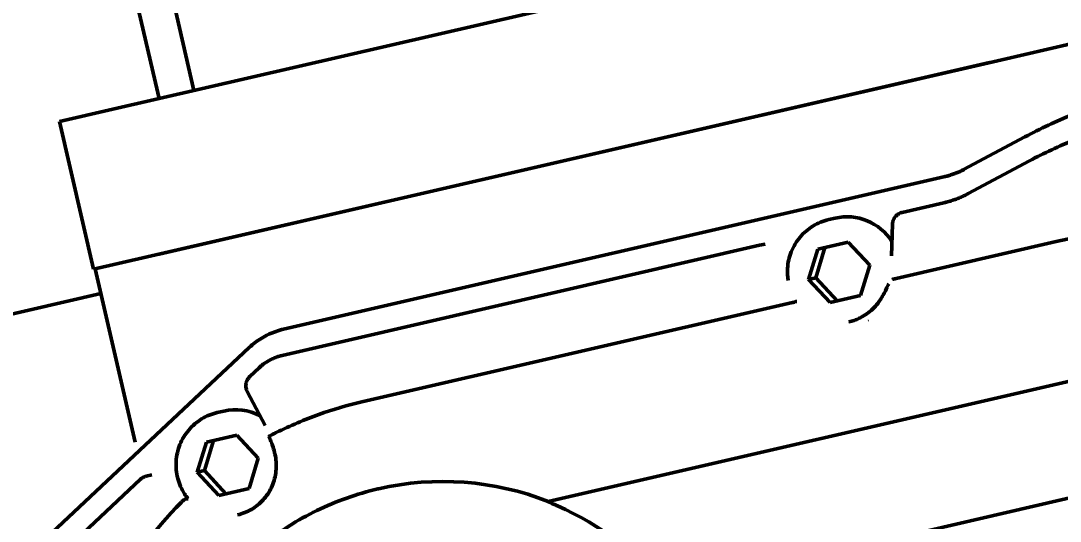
# Model space of a CAD drawing. Header units: inches. Extents: x 11 to 1621, y 11 to 1332.
# Drawn here: x 1264.19 to 1267.427, y 304.875 to 306.435 of the extents above; entities that cross this region are included whole.
import ezdxf

# ---------------------------------------------------------------- set-up
doc = ezdxf.new("R2010")
doc.units = ezdxf.units.IN
doc.header["$LTSCALE"] = 48
doc.header["$MEASUREMENT"] = 0
doc.layers.add('Dimension (ANSI)', color=7, linetype='Continuous', lineweight=25)
doc.layers.add('Visible (ANSI)', color=7, linetype='Continuous', lineweight=50)
doc.styles.add('Dimension Text', font='tahoma.ttf')
doc.dimstyles.new('ELC FT', dxfattribs={"dimscale": 48, "dimtxt": 0.12, "dimasz": 0.098425, "dimexe": 0.05, "dimexo": 0.1, "dimgap": 0.031496, "dimtad": 1, "dimdec": 5, "dimzin": 3, "dimdsep": 46, "dimlunit": 4, "dimtxsty": 'Dimension Text', "dimcen": 0.09, "dimdle": 0.5, "dimclrd": 5, "dimclre": 5, "dimclrt": 256, "dimadec": 1, "dimazin": 3, "dimtfac": 0.833333, "dimtofl": 0, "dimtmove": 0, "dimatfit": 3, "dimfxl": 0, "dimfrac": 2, "dimtolj": 1, "dimtzin": 0, "dimlwd": 25, "dimlwe": 25, "dimarcsym": 0})

# ---------------------------------------------------------------- blocks, each defined once
blk = doc.blocks.new('*D39')
at = {"layer": 'Defpoints', "color": 0, "linetype": 'Continuous', "transparency": 16777216}
for p in [(1445.072, 324.1902), (1247.197, 313.6302), (1445.072, 253.6927)]:
    blk.add_point(p, dxfattribs=at)
at = {"layer": 'Dimension (ANSI)', "color": 5, "linetype": 'Continuous', "lineweight": 25, "transparency": 16777216}
for p, q in [((1445.072, 319.3902), (1445.072, 251.2927)), ((1247.197, 308.8302), (1247.197, 251.2927)), ((1251.9214, 253.6927), (1440.3476, 253.6927))]:
    blk.add_line(p, q, dxfattribs=at)
at = {"layer": 'Dimension (ANSI)', "color": 5, "linetype": 'Continuous', "transparency": 16777216}
for points in [[(1251.9214, 254.4801), (1251.9214, 252.9053), (1247.197, 253.6927)], [(1440.3476, 254.4801), (1440.3476, 252.9053), (1445.072, 253.6927)]]:
    blk.add_solid(points, dxfattribs=at)
at = {"layer": 'Dimension (ANSI)', "linetype": 'Continuous', "lineweight": 25, "transparency": 16777216, "insert": (1346.1345, 258.8408), "char_height": 5.76, "attachment_point": 5, "style": 'Dimension Text'}
blk.add_mtext('\\A1;16\'-5 7/8"', dxfattribs=at)

msp = doc.modelspace()

# ---------------------------------------------------------------- linework, layer by layer
at = {"layer": 'Visible (ANSI)'}
for p, q in [((1264.620332, 306.192399), (1264.460918, 306.882897)), ((1264.569487, 306.907963), (1264.728901, 306.217464)), ((1264.476543, 306.159203), (1267.138842, 306.773843)), ((1267.460318, 306.363193), (1267.245118, 306.313511)), ((1267.245118, 306.313511), (1264.582819, 305.69887)), ((1264.620852, 305.707651), (1267.207086, 306.30473)), ((1264.476543, 306.159203), (1264.309774, 306.120701)), ((1264.309774, 306.120701), (1264.41605, 305.660369)), ((1267.126297, 305.971083), (1267.316952, 306.072983)), ((1267.140562, 305.896318), (1267.331216, 305.998219)), ((1267.069126, 305.949634), (1265.008292, 305.473853)), ((1267.064307, 305.86771), (1266.934935, 305.837842)), ((1266.705943, 305.81528), (1266.725972, 305.819904)), ((1266.901368, 305.702183), (1266.904602, 305.80085)), ((1266.490236, 305.735175), (1265.003472, 305.391929)), ((1266.507761, 305.739221), (1266.490236, 305.735175)), ((1266.671862, 305.723166), (1266.643496, 305.629139)), ((1266.694394, 305.728368), (1266.666028, 305.63434)), ((1266.766941, 305.745116), (1266.671862, 305.723166)), ((1266.833655, 305.67304), (1266.766941, 305.745116)), ((1266.915723, 305.631379), (1267.414532, 305.746538)), ((1264.582819, 305.69887), (1264.41605, 305.660369)), ((1264.54533, 305.121742), (1264.420729, 305.661449)), ((1266.805289, 305.579013), (1266.833655, 305.67304)), ((1266.666028, 305.63434), (1266.643496, 305.629139)), ((1266.643496, 305.629139), (1266.71021, 305.557062)), ((1266.666028, 305.63434), (1266.732742, 305.562264)), ((1264.438442, 305.584727), (1263.321531, 305.326868)), ((1266.593004, 305.556873), (1265.252066, 305.247293)), ((1266.71021, 305.557062), (1266.805289, 305.579013)), ((1265.832434, 304.936819), (1268.316773, 305.510374)), ((1264.26956, 304.823196), (1264.901177, 305.416606)), ((1264.902944, 305.326427), (1264.932017, 305.353741)), ((1264.950826, 305.173988), (1264.895143, 305.279255)), ((1264.821722, 305.21865), (1264.801694, 305.214026)), ((1268.656006, 305.225041), (1266.204423, 304.659049)), ((1264.76761, 305.121914), (1264.862692, 305.143866)), ((1264.862692, 305.143866), (1264.929408, 305.071787)), ((1264.739244, 305.027885), (1264.76761, 305.121914)), ((1264.761776, 305.033086), (1264.790142, 305.127116)), ((1264.929408, 305.071787), (1264.901041, 304.977758)), ((1264.300401, 304.760331), (1264.561961, 305.00607)), ((1264.579926, 305.015668), (1264.597451, 305.019714)), ((1264.739244, 305.027885), (1264.761776, 305.033086)), ((1264.805959, 304.955806), (1264.739244, 305.027885)), ((1264.828491, 304.961008), (1264.761776, 305.033086)), ((1264.901041, 304.977758), (1264.805959, 304.955806)), ((1265.304046, 304.976454), (1265.301543, 304.975876))]:
    msp.add_line(p, q, dxfattribs=at)
for centre, major_axis, start_param, end_param in [((1266.763611, 305.656869), (-0.037639, 0.163034), 5.05902579, 6.28318531), ((1267.724504, 304.403902), (-0.309972, 1.342636), 5.46154552, 6.28318531), ((1266.733568, 305.649933), (0.035425, -0.153444), 0, 0.00002405), ((1266.763611, 305.656869), (0.037639, -0.163034), 0.17342022, 0.17348712), ((1264.859361, 305.055616), (-0.037639, 0.163034), 5.58262456, 6.28318531), ((1265.507742, 304.09415), (-0.203696, 0.882304), 5.68451725, 6.28318531), ((1265.517756, 304.096462), (-0.26569, 1.150831), 0.55627507, 0.87303261), ((1265.505239, 304.093572), (-0.203696, 0.882304), 5.16218584, 5.64696599)]:
    msp.add_ellipse(centre, major_axis=major_axis, ratio=0.99144486, start_param=start_param, end_param=end_param, dxfattribs=at)
for points, knots in [([(1267.698706, 306.216201), (1267.672148, 306.21007), (1267.645753, 306.203237), (1267.593357, 306.188187), (1267.567358, 306.179971), (1267.515827, 306.162175), (1267.490295, 306.152597), (1267.439769, 306.132104), (1267.414774, 306.121191), (1267.365392, 306.098058), (1267.341004, 306.085838), (1267.316952, 306.072983)], [4.712388982, 4.712388982, 4.712388982, 4.712388982, 4.764748859, 4.764748859, 4.817108737, 4.817108737, 4.869468614, 4.869468614, 4.921828491, 4.921828491, 4.974188368, 4.974188368, 4.974188368, 4.974188368]), ([(1267.693887, 306.134277), (1267.668657, 306.128452), (1267.64358, 306.121961), (1267.593804, 306.107664), (1267.569105, 306.099858), (1267.520149, 306.082952), (1267.495894, 306.073852), (1267.447893, 306.054384), (1267.424148, 306.044016), (1267.377235, 306.02204), (1267.354066, 306.010431), (1267.331216, 305.998219)], [4.712388983, 4.712388983, 4.712388983, 4.712388983, 4.76474886, 4.76474886, 4.817108737, 4.817108737, 4.869468614, 4.869468614, 4.921828491, 4.921828491, 4.974188368, 4.974188368, 4.974188368, 4.974188368]), ([(1267.069126, 305.949634), (1267.073103, 305.950552), (1267.077056, 305.951576), (1267.084902, 305.953829), (1267.088796, 305.95506), (1267.096513, 305.957725), (1267.100336, 305.959159), (1267.107903, 305.962228), (1267.111646, 305.963863), (1267.119042, 305.967327), (1267.122695, 305.969157), (1267.126297, 305.971083)], [1.570796327, 1.570796327, 1.570796327, 1.570796327, 1.623156204, 1.623156204, 1.675516082, 1.675516082, 1.727875959, 1.727875959, 1.780235837, 1.780235837, 1.832595715, 1.832595715, 1.832595715, 1.832595715]), ([(1267.064307, 305.86771), (1267.069611, 305.868935), (1267.074884, 305.8703), (1267.085349, 305.873306), (1267.090542, 305.874947), (1267.100835, 305.878501), (1267.105935, 305.880415), (1267.116028, 305.884508), (1267.121021, 305.886688), (1267.130885, 305.891309), (1267.135757, 305.89375), (1267.140562, 305.896318)], [1.570796327, 1.570796327, 1.570796327, 1.570796327, 1.623156204, 1.623156204, 1.675516082, 1.675516082, 1.727875959, 1.727875959, 1.780235837, 1.780235837, 1.832595715, 1.832595715, 1.832595715, 1.832595715]), ([(1266.705943, 305.81528), (1266.688693, 305.811297), (1266.672093, 305.804518), (1266.641858, 305.786051), (1266.628231, 305.774363), (1266.605313, 305.747256), (1266.596033, 305.731834), (1266.582755, 305.698806), (1266.57877, 305.6812), (1266.576833, 305.650744), (1266.577466, 305.637989), (1266.579521, 305.625467)], [4.71238898, 4.71238898, 4.71238898, 4.71238898, 5.03124213, 5.03124213, 5.35032609, 5.35032609, 5.67000512, 5.67000512, 5.99039925, 5.99039925, 6.21838113, 6.21838113, 6.21838113, 6.21838113]), ([(1266.934935, 305.837842), (1266.931587, 305.837069), (1266.928343, 305.835852), (1266.922284, 305.832614), (1266.919471, 305.830594), (1266.914468, 305.825894), (1266.912279, 305.823214), (1266.908671, 305.817384), (1266.907252, 305.814234), (1266.905273, 305.807676), (1266.904714, 305.80427), (1266.904602, 305.80085)], [4.71238898, 4.71238898, 4.71238898, 4.71238898, 4.97418837, 4.97418837, 5.23598776, 5.23598776, 5.49778714, 5.49778714, 5.75958653, 5.75958653, 6.02138592, 6.02138592, 6.02138592, 6.02138592]), ([(1266.908462, 305.630192), (1266.906622, 305.630021), (1266.904971, 305.629654), (1266.903429, 305.629077), (1266.903324, 305.629036), (1266.90322, 305.628994)], [-0.0647177982, -0.0647177982, -0.0647177982, -0.0647177982, -0.0486830326, -0.0486830326, -0.047495252, -0.047495252, -0.047495252, -0.047495252]), ([(1266.809167, 305.511914), (1266.823273, 305.519734), (1266.836421, 305.530005), (1266.852761, 305.547115), (1266.857522, 305.552801), (1266.868933, 305.568136), (1266.874988, 305.578264), (1266.883715, 305.59493), (1266.886928, 305.601958), (1266.890821, 305.610465), (1266.891887, 305.612825), (1266.892917, 305.615031)], [0, 0, 0, 0, 0.124156791, 0.124156791, 0.18033745, 0.18033745, 0.272325394, 0.272325394, 0.348034512, 0.348034512, 0.380829585, 0.380829585, 0.380829585, 0.380829585]), ([(1266.600395, 305.559072), (1266.598774, 305.558479), (1266.597082, 305.557936), (1266.594573, 305.557251), (1266.593787, 305.557054), (1266.593004, 305.556873)], [0.2220018111, 0.2220018111, 0.2220018111, 0.2220018111, 0.2356154016, 0.2356154016, 0.2418083512, 0.2418083512, 0.2418083512, 0.2418083512]), ([(1266.600395, 305.559072), (1266.601815, 305.559596), (1266.603233, 305.559982), (1266.605251, 305.560351), (1266.605871, 305.560439), (1266.606481, 305.5605)], [0, 0, 0, 0, 0.0118767035, 0.0118767035, 0.0172490676, 0.0172490676, 0.0172490676, 0.0172490676]), ([(1266.768997, 305.49649), (1266.771801, 305.497137), (1266.774586, 305.497863), (1266.780112, 305.499469), (1266.782852, 305.500349), (1266.78828, 305.502261), (1266.790968, 305.503293), (1266.796281, 305.505505), (1266.798908, 305.506686), (1266.804091, 305.509192), (1266.806648, 305.510517), (1266.809167, 305.511914)], [1.570820379, 1.570820379, 1.570820379, 1.570820379, 1.626221042, 1.626221042, 1.681621706, 1.681621706, 1.737022369, 1.737022369, 1.792423032, 1.792423032, 1.847823695, 1.847823695, 1.847823695, 1.847823695]), ([(1265.008292, 305.473853), (1265.000315, 305.472011), (1264.992435, 305.469748), (1264.976957, 305.464403), (1264.969358, 305.461321), (1264.954527, 305.454373), (1264.947293, 305.450507), (1264.933271, 305.442033), (1264.926482, 305.437426), (1264.913423, 305.427519), (1264.907153, 305.422221), (1264.901177, 305.416606)], [4.71238898, 4.71238898, 4.71238898, 4.71238898, 4.817108736, 4.817108736, 4.921828491, 4.921828491, 5.026548246, 5.026548246, 5.131268001, 5.131268001, 5.235987756, 5.235987756, 5.235987756, 5.235987756]), ([(1265.003472, 305.391929), (1264.99815, 305.3907), (1264.992893, 305.38919), (1264.982567, 305.385625), (1264.977498, 305.383569), (1264.967604, 305.378934), (1264.962779, 305.376355), (1264.953425, 305.370702), (1264.948896, 305.367628), (1264.940185, 305.36102), (1264.936003, 305.357486), (1264.932017, 305.353741)], [4.71238898, 4.71238898, 4.71238898, 4.71238898, 4.817108736, 4.817108736, 4.921828491, 4.921828491, 5.026548246, 5.026548246, 5.131268001, 5.131268001, 5.235987756, 5.235987756, 5.235987756, 5.235987756]), ([(1264.902944, 305.326427), (1264.900443, 305.324077), (1264.898254, 305.321398), (1264.894645, 305.315567), (1264.893226, 305.312417), (1264.891248, 305.30586), (1264.890689, 305.302453), (1264.890465, 305.295613), (1264.8908, 305.29218), (1264.892339, 305.285513), (1264.893543, 305.28228), (1264.895143, 305.279255)], [5.23598776, 5.23598776, 5.23598776, 5.23598776, 5.49778714, 5.49778714, 5.75958653, 5.75958653, 6.02138592, 6.02138592, 6.28318531, 6.28318531, 6.54498469, 6.54498469, 6.54498469, 6.54498469]), ([(1265.252066, 305.247293), (1265.207708, 305.237052), (1265.162698, 305.223923), (1265.073062, 305.191996), (1265.028437, 305.173164), (1264.983393, 305.150858), (1264.981684, 305.150007), (1264.979978, 305.149152)], [3.96514092, 3.96514092, 3.96514092, 3.96514092, 4.315033056, 4.315033056, 4.664925191, 4.664925191, 4.678737423, 4.678737423, 4.678737423, 4.678737423]), ([(1264.801694, 305.214026), (1264.784444, 305.210044), (1264.767843, 305.203264), (1264.737608, 305.184797), (1264.723981, 305.17311), (1264.701063, 305.146003), (1264.691784, 305.130581), (1264.678506, 305.097552), (1264.67452, 305.079946), (1264.672255, 305.044327), (1264.673984, 305.02632), (1264.682992, 304.991735), (1264.690274, 304.975163), (1264.703168, 304.955197), (1264.706629, 304.950412), (1264.710331, 304.945822)], [4.71238898, 4.71238898, 4.71238898, 4.71238898, 5.03124213, 5.03124213, 5.35032609, 5.35032609, 5.67000512, 5.67000512, 5.99039925, 5.99039925, 6.3113468, 6.3113468, 6.63247646, 6.63247646, 6.73847344, 6.73847344, 6.73847344, 6.73847344]), ([(1264.962827, 305.139408), (1264.962805, 305.139469), (1264.962903, 305.139593), (1264.963523, 305.140104), (1264.964262, 305.140603), (1264.966505, 305.141964), (1264.967912, 305.142777), (1264.971136, 305.144559), (1264.972794, 305.145452), (1264.976343, 305.147311), (1264.978152, 305.148237), (1264.979978, 305.149152)], [-0.0894946722, -0.0894946722, -0.0894946722, -0.0894946722, -0.0751592238, -0.0751592238, -0.0524489699, -0.0524489699, -0.0321494629, -0.0321494629, -0.0156025423, -0.0156025423, -0.0000003255, -0.0000003255, -0.0000003255, -0.0000003255]), ([(1264.983468, 305.07246), (1264.982246, 305.080308), (1264.980546, 305.088193), (1264.976574, 305.10294), (1264.974252, 305.109968), (1264.970807, 305.119161), (1264.969709, 305.121921), (1264.968619, 305.124544)], [0, 0, 0, 0, 0.060530539, 0.060530539, 0.121595553, 0.121595553, 0.149563527, 0.149563527, 0.149563527, 0.149563527]), ([(1264.864744, 304.895236), (1264.879901, 304.898735), (1264.894524, 304.904541), (1264.921414, 304.920255), (1264.933677, 304.930162), (1264.954754, 304.953208), (1264.963564, 304.966344), (1264.976944, 304.994684), (1264.98151, 305.009884), (1264.985983, 305.040998), (1264.98589, 305.056907), (1264.983468, 305.07246)], [1.57079633, 1.57079633, 1.57079633, 1.57079633, 1.87034584, 1.87034584, 2.16989536, 2.16989536, 2.46944487, 2.46944487, 2.76899438, 2.76899438, 3.0685439, 3.0685439, 3.0685439, 3.0685439]), ([(1264.579926, 305.015668), (1264.578587, 305.015359), (1264.577264, 305.014979), (1264.574666, 305.014082), (1264.573391, 305.013565), (1264.570903, 305.012399), (1264.569689, 305.011751), (1264.567338, 305.010329), (1264.5662, 305.009557), (1264.564011, 305.007897), (1264.562961, 305.00701), (1264.561961, 305.00607)], [4.71238898, 4.71238898, 4.71238898, 4.71238898, 4.817108736, 4.817108736, 4.921828491, 4.921828491, 5.026548246, 5.026548246, 5.131268001, 5.131268001, 5.235987756, 5.235987756, 5.235987756, 5.235987756]), ([(1265.301543, 304.975876), (1265.236149, 304.960779), (1265.172472, 304.938258), (1265.051732, 304.879494), (1264.994673, 304.843253), (1264.890027, 304.758867), (1264.842444, 304.710725), (1264.759129, 304.604947), (1264.723401, 304.547316), (1264.665584, 304.425446), (1264.643496, 304.361213), (1264.628779, 304.295283)], [4.71238898, 4.71238898, 4.71238898, 4.71238898, 4.93657427, 4.93657427, 5.16075957, 5.16075957, 5.38494486, 5.38494486, 5.60913015, 5.60913015, 5.83331544, 5.83331544, 5.83331544, 5.83331544]), ([(1264.710799, 304.945254), (1264.710589, 304.945287), (1264.710378, 304.945316), (1264.708316, 304.945562), (1264.706361, 304.945472), (1264.702221, 304.944549), (1264.70004, 304.943667), (1264.696957, 304.94174), (1264.696009, 304.941046), (1264.694247, 304.939541), (1264.693434, 304.938746), (1264.69267, 304.937887)], [-0.0605555669, -0.0605555669, -0.0605555669, -0.0605555669, -0.0583332567, -0.0583332567, -0.0389637483, -0.0389637483, -0.0182906405, -0.0182906405, -0.0088158096, -0.0088158096, 0, 0, 0, 0]), ([(1264.689654, 304.934689), (1264.689801, 304.934836), (1264.689948, 304.934984), (1264.690336, 304.93538), (1264.690577, 304.935629), (1264.691314, 304.936401), (1264.691805, 304.93693), (1264.692415, 304.937605), (1264.692541, 304.937747), (1264.69267, 304.937887)], [0.1622399938, 0.1622399938, 0.1622399938, 0.1622399938, 0.1638366193, 0.1638366193, 0.1664803248, 0.1664803248, 0.1719775049, 0.1719775049, 0.1734350719, 0.1734350719, 0.1734350719, 0.1734350719]), ([(1265.832434, 304.936819), (1265.832277, 304.936783), (1265.832314, 304.936671), (1265.832742, 304.936313), (1265.833133, 304.936068), (1265.834715, 304.935185), (1265.836324, 304.934395), (1265.840989, 304.932189), (1265.844773, 304.930485), (1265.852845, 304.926891), (1265.85714, 304.924998), (1265.86114, 304.923244)], [0.205824881, 0.205824881, 0.205824881, 0.205824881, 0.215221093, 0.215221093, 0.224617304, 0.224617304, 0.243409727, 0.243409727, 0.276878183, 0.276878183, 0.310346639, 0.310346639, 0.310346639, 0.310346639])]:
    msp.add_open_spline(points, degree=3, knots=knots, dxfattribs=at)
for points in [[(1266.908474, 305.630193), (1266.910744, 305.630399), (1266.913209, 305.630798), (1266.915723, 305.631379)], [(1264.968619, 305.124544), (1264.966423, 305.129831), (1264.964476, 305.134818), (1264.962827, 305.139408)]]:
    msp.add_open_spline(points, degree=3, dxfattribs=at)

# ---------------------------------------------------------------- dimensions: what is measured, and where the dimension line sits
at = {"layer": 'Dimension (ANSI)', "color": 5, "linetype": 'Continuous', "lineweight": 25, "true_color": 0x0000ff}
dim = msp.add_linear_dim(base=(1445.071979, 253.692735), p1=(1247.196979, 313.630235), p2=(1445.071979, 324.190163), angle=180, dimstyle='ELC FT', override={"dimgap": 0.031496, "dimdec": 5, "dimlfac": 1, "dimtol": 0, "dimlim": 0, "dimtp": 0, "dimtm": 0, "dimtdec": 2, "dimatfit": 1}, dxfattribs=at)
dim.commit()
dim.dimension.update_dxf_attribs({"geometry": '*D39', "text_midpoint": (1346.134479, 253.692735), "dimtype": 160})

doc.saveas('drawing.dxf')
